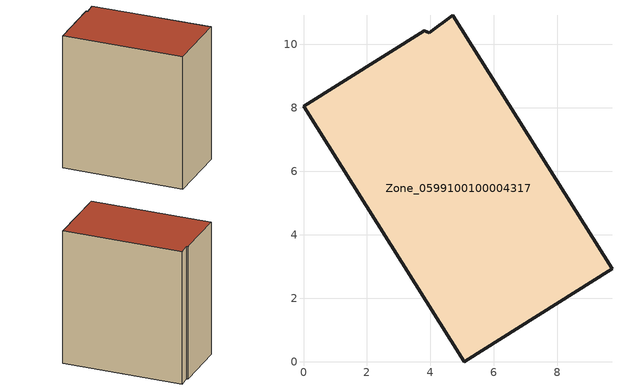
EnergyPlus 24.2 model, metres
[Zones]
Zone_0599100100004317
 floor ground (C_G): 3.96,10.36 4.7,10.91 9.72,2.93 5.06,0 0,8.04 3.8,10.43 z0
 wall outside (C_F): 5.06,0 9.72,2.93 4.7,10.91 3.96,10.36 3.8,10.43 0,8.04 5.06,0 z0:10.7
 roof outside (C_R): 4.7,10.91 3.96,10.36 3.8,10.43 0,8.04 5.06,0 9.72,2.93 z10.7
[BUILDING]
Pand.0599100100004317: North Axis=0; Terrain=City; Loads Convergence Tolerance Value=0.04; Temperature Convergence Tolerance Value=0.4; Solar Distribution=FullExterior; Maximum Number of Warmup Days=25; Minimum Number of Warmup Days=1
[Site:Location]
Rotterdam.The.Hague.AP_ZH_NLD Design_Conditions: Latitude=51.96; Longitude=4.45; Time Zone=1; Elevation=-4.5
[SITE:GROUNDTEMPERATURE:BUILDINGSURFACE]
18, 18, 18, 18, 18, 18, 18, 18, 18, 18, 18, 18
[MATERIAL] Thermal Absorptance=0.9; Solar Absorptance=0.7; Visible Absorptance=0.7
Name | Roughness | Thickness | Conductivity | Density | Specific Heat
G.TI.2006-2014 | MediumSmooth | 0.15 | 0.06 | 540 | 1210
F.TI.2006-2014 | Rough | 0.3 | 0.12 | 1920 | 840
R.TI.2006-2014 | MediumRough | 0.2 | 0.08 | 1500 | 1000
[CONSTRUCTION]
C_G: G.TI.2006-2014
C_F: F.TI.2006-2014
C_R: R.TI.2006-2014
[ZONE]
Zone_0599100100004317: Type=1; Multiplier=1; Ceiling Height=Autocalculate; Volume=Autocalculate; Floor Area=autocalculate; Part of Total Floor Area=Yes
[ZONEINFILTRATION:DESIGNFLOWRATE]
Infil_Zone_0599100100004317: Zone or ZoneList or Space or SpaceList=Zone_0599100100004317; Schedule=AlwaysOn; Design Flow Rate Calculation Method=Flow/Area; Flow Rate per Floor Area=0.0015; Constant Term Coefficient=1; Temperature Term Coefficient=0; Velocity Term Coefficient=0; Velocity Squared Term Coefficient=0
[HVACTEMPLATE:ZONE:IDEALLOADSAIRSYSTEM]
Zone_0599100100004317: Maximum Heating Supply Air Temperature=50; Minimum Cooling Supply Air Temperature=13; Maximum Heating Supply Air Humidity Ratio=0.0156; Minimum Cooling Supply Air Humidity Ratio=0.0077; Heating Limit=NoLimit; Cooling Limit=NoLimit; Dehumidification Control Type=ConstantSensibleHeatRatio; Cooling Sensible Heat Ratio=0.7; Dehumidification Setpoint=60; Humidification Control Type=None; Humidification Setpoint=30; Outdoor Air Method=None; Outdoor Air Flow Rate per Person=0.00944; Outdoor Air Flow Rate per Zone Floor Area=0; Outdoor Air Flow Rate per Zone=0; Demand Controlled Ventilation Type=None; Outdoor Air Economizer Type=NoEconomizer; Heat Recovery Type=None; Sensible Heat Recovery Effectiveness=0.7; Latent Heat Recovery Effectiveness=0.65
[ZONECONTROL:THERMOSTAT]
ThermostatControl_Zone_0599100100004317: Zone or ZoneList=Zone_0599100100004317; Control Type Schedule=DualSetpointControlType; Control 1=Thermostat_Zone_0599100100004317; Temperature Difference Between Cutout And Setpoint=0
[THERMOSTATSETPOINT:DUALSETPOINT]
Thermostat_Zone_0599100100004317: Heating Setpoint Temperature Schedule=HeatingSetpoint_Zone_0599100100004317; Cooling Setpoint Temperature Schedule=CoolingSetpoint_Zone_0599100100004317
[SCHEDULE:COMPACT]
HeatingSetpoint_Zone_0599100100004317: Through: 12/31, For: AllDays, Until: 24:00, 21
CoolingSetpoint_Zone_0599100100004317: Through: 12/31, For: AllDays, Until: 24:00, 24
DualSetpointControlType: Through: 12/31, For: AllDays, Until: 24:00, 4
AlwaysOn: Through: 12/31, For: AllDays, Until: 24:00, 1
